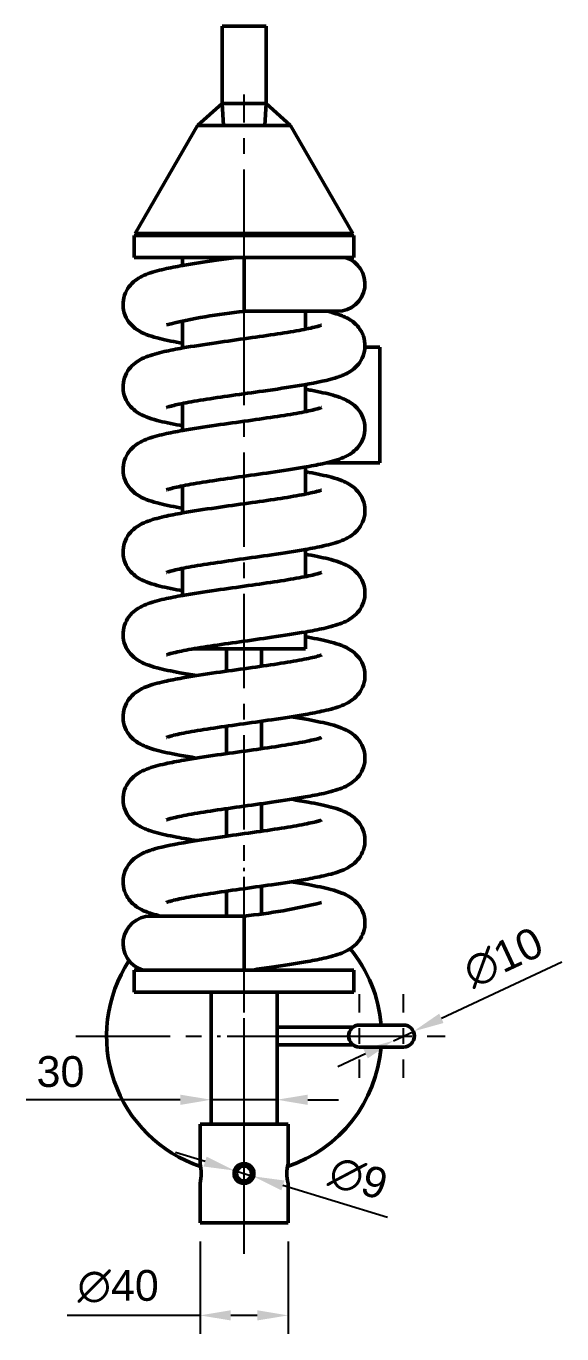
# Model space of a CAD drawing. Header units: millimetres. Extents: x 58 to 239, y 88 to 381.
# Drawn here: x 177.6 to 238.5, y 211.8 to 360.4 of the extents above; entities that cross this region are included whole.
import ezdxf

# ---------------------------------------------------------------- set-up
doc = ezdxf.new("R2010")
doc.units = ezdxf.units.MM
doc.header["$LTSCALE"] = 0.75
doc.linetypes.add('CENTER2', pattern=[28.575, 19.05, -3.175, 3.175, -3.175])
for name, color, linetype, lineweight in [('FD_Dimensions', 7, 'Continuous', 25), ('Smart Centers', 7, 'CENTER2', 25), ('Visible', 7, 'Continuous', 50)]:
    doc.layers.add(name, color=color, linetype=linetype, lineweight=lineweight)
doc.styles.get("Standard").update_dxf_attribs({"font": 'arial.ttf'})
doc.dimstyles.new('Dim-ISO-25', dxfattribs={"dimtxt": 3.5, "dimasz": 3.5, "dimexe": 2.1, "dimexo": 2.1, "dimgap": 1.4, "dimtad": 1, "dimzin": 12, "dimdsep": 46, "dimtxsty": 'Standard', "dimcen": 0, "dimazin": 3, "dimtp": 0.1, "dimtm": 0.1, "dimtfac": 0.714286, "dimtmove": 0, "dimatfit": 3, "dimfxl": 1, "dimtzin": 12, "dimarcsym": 0})

# ---------------------------------------------------------------- blocks, each defined once
blk = doc.blocks.new('*U9')
at = {"layer": 'Smart Centers', "color": 0, "ltscale": 0.75, "transparency": 16777216}
blk.add_line((-5.66, 0), (5.38, 0), dxfattribs=at)
blk = doc.blocks.new('*U10')
at = {"layer": 'Smart Centers', "color": 0, "ltscale": 0.75, "transparency": 16777216}
blk.add_line((0, -5.75), (0, 126), dxfattribs=at)
blk = doc.blocks.new('*U11')
at = {"layer": 'Smart Centers', "color": 0, "ltscale": 0.75, "transparency": 16777216}
for p, q in [((0, 2.68), (0, 4.75)), ((-4.75, 0), (-2.68, 0)), ((2.68, 0), (4.75, 0)), ((0, -4.75), (0, -2.68))]:
    blk.add_line(p, q, dxfattribs=at)
at = {"layer": 'Smart Centers', "color": 0, "linetype": 'Continuous', "ltscale": 0.75, "transparency": 16777216}
for p, q in [((-0.89, 0), (0.89, 0)), ((0, -0.89), (0, 0.89))]:
    blk.add_line(p, q, dxfattribs=at)
blk = doc.blocks.new('*U12')
at = {"layer": 'Smart Centers', "color": 0, "ltscale": 0.75, "transparency": 16777216}
for p, q in [((0, 2.68), (0, 4.75)), ((-4.75, 0), (-2.68, 0)), ((2.68, 0), (4.75, 0)), ((0, -4.75), (0, -2.68))]:
    blk.add_line(p, q, dxfattribs=at)
at = {"layer": 'Smart Centers', "color": 0, "linetype": 'Continuous', "ltscale": 0.75, "transparency": 16777216}
for p, q in [((-0.89, 0), (0.89, 0)), ((0, -0.89), (0, 0.89))]:
    blk.add_line(p, q, dxfattribs=at)
blk = doc.blocks.new('*U13')
at = {"layer": 'Smart Centers', "color": 0, "ltscale": 0.75, "transparency": 16777216}
for p, q in [((0, 2.68), (0, 19.12)), ((-19.12, 0), (-2.68, 0)), ((2.68, 0), (19.12, 0)), ((0, -19.12), (0, -2.68))]:
    blk.add_line(p, q, dxfattribs=at)
at = {"layer": 'Smart Centers', "color": 0, "linetype": 'Continuous', "ltscale": 0.75, "transparency": 16777216}
for p, q in [((-0.89, 0), (0.89, 0)), ((0, -0.89), (0, 0.89))]:
    blk.add_line(p, q, dxfattribs=at)
blk = doc.blocks.new('*D49')
at = {"layer": 'Defpoints', "color": 0, "transparency": 16777216}
for p in [(197.4, 224.37), (207.4, 224.37), (197.4, 213.87)]:
    blk.add_point(p, dxfattribs=at)
at = {"layer": 'FD_Dimensions', "color": 0, "lineweight": -2, "transparency": 16777216}
for p, q in [((197.4, 222.27), (197.4, 211.77)), ((207.4, 222.27), (207.4, 211.77)), ((197.4, 213.87), (182.29, 213.87)), ((203.9, 213.87), (200.9, 213.87))]:
    blk.add_line(p, q, dxfattribs=at)
at = {"layer": 'FD_Dimensions', "color": 0, "transparency": 16777216}
for points in [[(200.9, 214.45), (200.9, 213.29), (197.4, 213.87)], [(203.9, 214.45), (203.9, 213.29), (207.4, 213.87)]]:
    blk.add_solid(points, dxfattribs=at)
at = {"layer": 'FD_Dimensions', "color": 0, "transparency": 16777216, "insert": (188.1, 217.16), "char_height": 3.5, "attachment_point": 5}
blk.add_mtext('∅40', dxfattribs=at)
blk = doc.blocks.new('*D50')
at = {"layer": 'Defpoints', "color": 0, "transparency": 16777216}
for p in [(201.32, 230.33), (203.48, 229.67)]:
    blk.add_point(p, dxfattribs=at)
at = {"layer": 'FD_Dimensions', "color": 0, "lineweight": -2, "transparency": 16777216}
for p, q in [((197.98, 231.35), (194.63, 232.37)), ((201.32, 230.33), (203.48, 229.67)), ((218.69, 225.01), (206.82, 228.64))]:
    blk.add_line(p, q, dxfattribs=at)
at = {"layer": 'FD_Dimensions', "color": 0, "transparency": 16777216}
for points in [[(198.15, 231.91), (197.81, 230.79), (201.32, 230.33)], [(206.99, 229.2), (206.65, 228.08), (203.48, 229.67)]]:
    blk.add_solid(points, dxfattribs=at)
at = {"layer": 'FD_Dimensions', "color": 0, "transparency": 16777216, "insert": (215.39, 229.45), "char_height": 3.5, "attachment_point": 5, "rotation": 342.9798}
blk.add_mtext('∅9', dxfattribs=at)
blk = doc.blocks.new('*D51')
at = {"layer": 'Defpoints', "color": 0, "transparency": 16777216}
for p in [(198.65, 239.13), (206.15, 239.13), (206.15, 238.38)]:
    blk.add_point(p, dxfattribs=at)
at = {"layer": 'FD_Dimensions', "color": 0, "lineweight": -2, "transparency": 16777216}
for p, q in [((195.15, 238.38), (177.64, 238.38)), ((206.15, 238.38), (198.65, 238.38)), ((209.65, 238.38), (213.15, 238.38)), ((198.65, 237.03), (198.65, 236.28)), ((206.15, 237.03), (206.15, 236.28))]:
    blk.add_line(p, q, dxfattribs=at)
at = {"layer": 'FD_Dimensions', "color": 0, "transparency": 16777216}
for points in [[(195.15, 238.96), (195.15, 237.79), (198.65, 238.38)], [(209.65, 238.96), (209.65, 237.79), (206.15, 238.38)]]:
    blk.add_solid(points, dxfattribs=at)
at = {"layer": 'FD_Dimensions', "color": 0, "transparency": 16777216, "insert": (181.54, 241.56), "char_height": 3.5, "attachment_point": 5}
blk.add_mtext('30', dxfattribs=at)
blk = doc.blocks.new('*D53')
at = {"layer": 'Defpoints', "color": 0, "transparency": 16777216}
for p in [(221.66, 246.15), (219.39, 245.09)]:
    blk.add_point(p, dxfattribs=at)
at = {"layer": 'FD_Dimensions', "color": 0, "lineweight": -2, "transparency": 16777216}
for p, q in [((238.52, 254.02), (224.83, 247.63)), ((219.39, 245.09), (221.66, 246.15)), ((216.22, 243.61), (213.05, 242.13))]:
    blk.add_line(p, q, dxfattribs=at)
at = {"layer": 'FD_Dimensions', "color": 0, "transparency": 16777216}
for points in [[(224.58, 248.16), (225.08, 247.1), (221.66, 246.15)], [(215.97, 244.14), (216.47, 243.08), (219.39, 245.09)]]:
    blk.add_solid(points, dxfattribs=at)
at = {"layer": 'FD_Dimensions', "color": 0, "transparency": 16777216, "insert": (231.87, 254.54), "char_height": 3.5, "attachment_point": 5, "rotation": 25.0082}
blk.add_mtext('∅10', dxfattribs=at)

msp = doc.modelspace()

# ---------------------------------------------------------------- linework, layer by layer
at = {"layer": 'Visible', "extrusion": (0, 1, 0)}
for p, q in [((199.9006, 360.4042), (199.9006, 355.3711)), ((204.9006, 360.4042), (199.9006, 360.4042)), ((204.9006, 355.3711), (204.9006, 360.4042)), ((199.9006, 351.6211), (199.9006, 355.3711)), ((204.9006, 355.3711), (204.9006, 351.6211)), ((197.1175, 349.1211), (199.9006, 351.6211)), ((200.7257, 351.6211), (199.9006, 351.6211)), ((200.0504, 349.1211), (199.9006, 351.6211)), ((204.0756, 351.6211), (200.7257, 351.6211)), ((204.9006, 351.6211), (204.0756, 351.6211)), ((204.7509, 349.1211), (204.9006, 351.6211)), ((204.9006, 351.6211), (207.6838, 349.1211)), ((197.1175, 349.1211), (190.0256, 336.8376)), ((197.1175, 349.1211), (198.2536, 349.1211)), ((198.2536, 349.1211), (200.0504, 349.1211)), ((200.0504, 349.1211), (204.7509, 349.1211)), ((204.7509, 349.1211), (206.5477, 349.1211)), ((206.5477, 349.1211), (207.6838, 349.1211)), ((207.6838, 349.1211), (214.7756, 336.8376)), ((214.9006, 336.6211), (189.9006, 336.6211)), ((189.9006, 336.6211), (189.9006, 334.1211)), ((190.0256, 336.8376), (214.7756, 336.8376)), ((190.1506, 336.6211), (190.0256, 336.8376)), ((214.6506, 336.6211), (214.7756, 336.8376)), ((214.9006, 336.6211), (214.9006, 334.1211)), ((189.9006, 334.1211), (214.9006, 334.1211)), ((195.4006, 333.1944), (195.4006, 334.1211)), ((202.4006, 331.1211), (202.4006, 334.1211)), ((202.4006, 327.9961), (202.4006, 331.1211)), ((202.4006, 327.9961), (213.0256, 327.9961)), ((209.4006, 325.9708), (209.4006, 327.9961)), ((212.4461, 327.9961), (212.6116, 327.805)), ((195.4006, 323.8194), (195.4006, 326.8962)), ((216.1451, 323.9008), (217.833, 323.9008)), ((217.833, 323.9008), (217.833, 310.7758)), ((209.4006, 316.5958), (209.4006, 319.6725)), ((195.4006, 314.4444), (195.4006, 317.5215)), ((211.7645, 310.7758), (217.833, 310.7758)), ((209.4006, 307.2208), (209.4006, 310.2977)), ((195.4006, 305.0694), (195.4006, 308.1464)), ((209.4006, 297.8458), (209.4006, 300.9227)), ((195.4006, 295.6944), (195.4006, 298.7713)), ((209.4006, 289.6211), (209.4006, 291.5477)), ((209.4006, 289.6211), (196.6045, 289.6211)), ((200.4006, 289.6211), (200.4006, 287.0896)), ((204.4006, 289.6211), (204.4006, 287.6548)), ((204.4006, 281.4025), (204.4006, 278.2798)), ((200.4006, 280.8373), (200.4006, 277.7146)), ((204.4006, 272.0275), (204.4006, 268.9048)), ((200.4006, 271.4623), (200.4006, 268.3396)), ((200.4006, 262.0873), (200.4006, 259.2461)), ((204.4006, 262.6525), (204.4006, 259.5298)), ((202.4006, 259.2461), (191.7756, 259.2461)), ((202.4006, 256.1211), (202.4006, 259.2461)), ((202.4006, 253.1211), (202.4006, 256.1211)), ((189.9006, 253.1211), (214.9006, 253.1211)), ((189.9006, 253.1211), (189.9006, 250.6211)), ((204.4006, 253.2775), (204.4006, 253.1211)), ((214.9006, 253.1211), (214.9006, 250.6211)), ((189.9006, 250.6211), (214.9006, 250.6211)), ((198.6506, 250.6211), (198.6506, 235.6211)), ((206.1506, 250.6211), (206.1506, 235.6211)), ((220.5256, 246.8711), (215.5256, 246.8711)), ((206.1506, 246.6211), (208.0256, 246.6211)), ((214.7756, 246.6211), (208.0256, 246.6211)), ((208.0256, 244.6211), (206.1506, 244.6211)), ((208.0256, 244.6211), (214.7756, 244.6211)), ((215.5256, 244.3711), (220.5256, 244.3711)), ((207.4006, 235.6211), (197.4006, 235.6211)), ((197.4006, 231.1211), (197.4006, 235.6211)), ((207.4006, 231.1211), (207.4006, 235.6211)), ((197.4006, 224.3711), (197.4006, 228.8711)), ((207.4006, 224.3711), (207.4006, 228.8711)), ((207.4006, 224.3711), (197.4006, 224.3711))]:
    msp.add_line(p, q, dxfattribs=at)
at = {"layer": 'Visible', "extrusion": (2.21998e-16, -2.31182e-44, -1)}
msp.add_circle((-202.4006, 229.9961), 1.125, dxfattribs=at)
at = {"layer": 'Visible', "extrusion": (2.21998e-16, -1.6768e-44, -1)}
msp.add_circle((-202.4006, 229.9961), 0.8474, dxfattribs=at)
at = {"layer": 'Visible', "extrusion": (2.21998e-16, 0, -1)}
for centre, radius, start, end in [((-213.0256, 331.1211), 3.125, 106.260205, 270), ((-191.7756, 256.1211), 3.125, 286.260205, 90), ((-202.4006, 245.6211), 15.625, 288.419741, 33.208986), ((-202.4006, 245.6211), 15.625, 140.595721, 175.411434), ((-215.5256, 245.6211), 1.25, 270, 90), ((-220.5256, 245.6211), 1.25, 90, 270), ((-202.4006, 245.6211), 15.625, 184.588566, 251.580259)]:
    msp.add_arc(centre, radius, start, end, dxfattribs=at)
at = {"layer": 'Visible', "extrusion": (2.21998e-16, 2.66601e-45, -1)}
msp.add_arc((-208.6483, 266.3594), 61.9431, 75.93, 84.212108, dxfattribs=at)
at = {"layer": 'Visible', "extrusion": (2.21998e-16, 6.67413e-43, -1)}
msp.add_arc((-196.153, 320.8828), 61.9431, 255.93, 264.212108, dxfattribs=at)
at = {"layer": 'Visible', "extrusion": (2.21998e-16, -7.3202e-43, -1)}
msp.add_arc((-192.4244, 229.9836), 5.1045, 167.124427, 179.859896, dxfattribs=at)
at = {"layer": 'Visible', "extrusion": (2.21998e-16, -1.29069e-57, -1)}
msp.add_arc((-212.2838, 229.9961), 5.0109, 347.026433, 12.973567, dxfattribs=at)
at = {"layer": 'Visible', "extrusion": (2.21998e-16, -2.24145e-44, -1)}
msp.add_arc((-192.4244, 230.0085), 5.1045, 180.140104, 192.875573, dxfattribs=at)
at = {"layer": 'Visible'}
for points, knots in [([(195.4006, 324.3602), (195.3071, 324.3767), (195.2146, 324.3933), (194.1416, 324.5875), (193.2761, 324.7675), (192.0905, 325.0848), (191.6877, 325.2092), (190.8317, 325.5492), (190.3522, 325.7754), (189.6138, 326.4135), (189.3664, 326.6853), (188.959, 327.3333), (188.7986, 327.7191), (188.641, 328.4936), (188.6305, 328.8885), (188.7432, 329.6391), (188.8663, 330.0035), (189.2062, 330.6483), (189.4267, 330.9342), (189.8986, 331.407), (190.1521, 331.5948), (190.698, 331.9327), (190.9891, 332.0674), (191.9076, 332.434), (192.5658, 332.6107), (193.9669, 332.9289), (194.6663, 333.0651), (196.5665, 333.3997), (197.8758, 333.6003), (199.9774, 333.9053), (200.744, 334.0135), (201.51, 334.1211)], [224.12275344, 224.12275344, 224.12275344, 224.12275344, 224.26272936, 224.26272936, 225.7670431, 225.7670431, 226.66153817, 226.66153817, 227.7097331, 227.7097331, 228.23984105, 228.23984105, 228.78376813, 228.78376813, 229.28807503, 229.28807503, 229.78743249, 229.78743249, 230.29165034, 230.29165034, 230.816798, 230.816798, 231.4794094, 231.4794094, 232.90178489, 232.90178489, 234.04269267, 234.04269267, 235.7456114, 235.7456114, 236.67468446, 236.67468446, 236.67468446, 236.67468446]), ([(211.8999, 327.9961), (212.2459, 327.9106), (212.5706, 327.821), (213.3388, 327.5782), (213.7665, 327.4201), (214.4057, 327.0634), (214.5963, 326.942), (214.9781, 326.644), (215.1708, 326.4655), (215.604, 325.9523), (215.83, 325.5738), (216.0947, 324.8022), (216.1577, 324.4099), (216.1424, 323.6443), (216.0662, 323.2621), (215.8019, 322.5676), (215.611, 322.248), (215.1748, 321.7086), (214.9266, 321.4862), (214.4139, 321.1111), (214.1481, 320.9651), (213.4525, 320.6372), (213.0239, 320.4933), (211.5134, 320.0589), (210.2131, 319.8052), (207.4466, 319.3431), (206.0264, 319.1337), (203.4019, 318.7604), (202.1738, 318.5905), (199.8767, 318.2632), (198.7728, 318.1012), (196.8343, 317.7909), (195.9621, 317.6374), (194.9394, 317.427), (194.6514, 317.3625), (194.1912, 317.2488), (194.0071, 317.1981), (193.7521, 317.1198), (193.6661, 317.0891), (193.6028, 317.0643), (193.5919, 317.0595), (193.5919, 317.0595)], [18.12731209, 18.12731209, 18.12731209, 18.12731209, 18.79269722, 18.79269722, 19.79715453, 19.79715453, 20.20567773, 20.20567773, 20.61091534, 20.61091534, 21.1970002, 21.1970002, 21.70576941, 21.70576941, 22.20622547, 22.20622547, 22.70740139, 22.70740139, 23.220682, 23.220682, 23.80304445, 23.80304445, 24.79277061, 24.79277061, 26.96810999, 26.96810999, 28.74385856, 28.74385856, 30.19101557, 30.19101557, 31.57100659, 31.57100659, 32.88888365, 32.88888365, 33.4852525, 33.4852525, 34.00890754, 34.00890754, 34.44267284, 34.44267284, 34.64357158, 34.64357158, 34.64357158, 34.64357158]), ([(195.4006, 314.9852), (195.3071, 315.0017), (195.2146, 315.0183), (194.1416, 315.2125), (193.2761, 315.3925), (192.0905, 315.7098), (191.6877, 315.8342), (190.8317, 316.1742), (190.3522, 316.4004), (189.6138, 317.0385), (189.3664, 317.3103), (188.959, 317.9583), (188.7986, 318.3441), (188.641, 319.1186), (188.6305, 319.5135), (188.7432, 320.2641), (188.8663, 320.6285), (189.2062, 321.2733), (189.4267, 321.5592), (189.8986, 322.032), (190.1521, 322.2198), (190.698, 322.5577), (190.9891, 322.6924), (191.9076, 323.059), (192.5658, 323.2357), (193.9669, 323.5539), (194.6663, 323.6901), (196.5665, 324.0247), (197.8758, 324.2253), (200.415, 324.5938), (201.6643, 324.7672), (204.0257, 325.0998), (205.1724, 325.2637), (207.2269, 325.5789), (208.1712, 325.7351), (209.7014, 326.0251), (210.3346, 326.1672), (210.9134, 326.3288), (211.046, 326.3715), (211.1791, 326.4195), (211.2094, 326.4327), (211.2094, 326.4327)], [194.49399429, 194.49399429, 194.49399429, 194.49399429, 194.63397022, 194.63397022, 196.13828395, 196.13828395, 197.03277902, 197.03277902, 198.08097396, 198.08097396, 198.6110819, 198.6110819, 199.15500898, 199.15500898, 199.65931588, 199.65931588, 200.15867334, 200.15867334, 200.66289119, 200.66289119, 201.18803885, 201.18803885, 201.85065026, 201.85065026, 203.27302574, 203.27302574, 204.41393352, 204.41393352, 206.11685225, 206.11685225, 207.59388425, 207.59388425, 208.98914187, 208.98914187, 210.32544251, 210.32544251, 211.57307662, 211.57307662, 212.08130533, 212.08130533, 212.41681356, 212.41681356, 212.41681356, 212.41681356]), ([(209.4006, 319.1319), (209.6129, 319.0944), (209.8198, 319.0569), (210.9852, 318.8387), (211.8254, 318.656), (212.9991, 318.3185), (213.4078, 318.1817), (214.2398, 317.8021), (214.696, 317.5474), (215.3226, 316.9255), (215.5073, 316.6991), (215.8625, 316.1153), (216.0159, 315.7312), (216.1635, 314.9589), (216.1692, 314.564), (216.0477, 313.8153), (215.9205, 313.453), (215.5742, 312.8133), (215.3514, 312.5307), (214.8769, 312.0639), (214.623, 311.8791), (214.0729, 311.5436), (213.7781, 311.4094), (212.8314, 311.0375), (212.142, 310.8563), (210.6932, 310.5347), (209.9875, 310.3995), (208.0842, 310.0686), (206.7828, 309.8705), (204.2558, 309.505), (203.0092, 309.3321), (200.6557, 309.0002), (199.5143, 308.8366), (197.4741, 308.522), (196.5388, 308.3662), (195.0312, 308.0775), (194.4107, 307.9362), (193.8558, 307.7785), (193.7311, 307.7374), (193.6162, 307.6951), (193.5919, 307.6845), (193.5919, 307.6845)], [46.35008581, 46.35008581, 46.35008581, 46.35008581, 46.66694345, 46.66694345, 48.18806216, 48.18806216, 49.12624092, 49.12624092, 50.07337788, 50.07337788, 50.49054294, 50.49054294, 51.02835715, 51.02835715, 51.53257186, 51.53257186, 52.03189557, 52.03189557, 52.53645917, 52.53645917, 53.06322715, 53.06322715, 53.73613623, 53.73613623, 55.21022741, 55.21022741, 56.34497111, 56.34497111, 58.02721257, 58.02721257, 59.49972619, 59.49972619, 60.89293927, 60.89293927, 62.22694582, 62.22694582, 63.47018685, 63.47018685, 63.97245508, 63.97245508, 64.27279429, 64.27279429, 64.27279429, 64.27279429]), ([(195.4006, 305.6102), (195.3071, 305.6267), (195.2146, 305.6433), (194.1416, 305.8375), (193.2761, 306.0175), (192.0905, 306.3348), (191.6877, 306.4592), (190.8317, 306.7992), (190.3522, 307.0254), (189.6138, 307.6635), (189.3664, 307.9353), (188.959, 308.5833), (188.7986, 308.9691), (188.641, 309.7436), (188.6305, 310.1385), (188.7432, 310.8891), (188.8663, 311.2535), (189.2062, 311.8983), (189.4267, 312.1842), (189.8986, 312.657), (190.1521, 312.8448), (190.698, 313.1827), (190.9891, 313.3174), (191.9076, 313.684), (192.5658, 313.8607), (193.9669, 314.1789), (194.6663, 314.3151), (196.5665, 314.6497), (197.8758, 314.8503), (200.415, 315.2188), (201.6643, 315.3922), (204.0257, 315.7248), (205.1724, 315.8887), (207.2269, 316.2039), (208.1712, 316.3601), (209.7014, 316.6501), (210.3346, 316.7922), (210.9134, 316.9538), (211.046, 316.9965), (211.1791, 317.0445), (211.2094, 317.0577), (211.2094, 317.0577)], [164.86523515, 164.86523515, 164.86523515, 164.86523515, 165.00521113, 165.00521113, 166.50952487, 166.50952487, 167.40401995, 167.40401995, 168.45221485, 168.45221485, 168.98232275, 168.98232275, 169.52624984, 169.52624984, 170.03055674, 170.03055674, 170.52991419, 170.52991419, 171.03413205, 171.03413205, 171.55927971, 171.55927971, 172.22189111, 172.22189111, 173.64426659, 173.64426659, 174.78517437, 174.78517437, 176.4880931, 176.4880931, 177.9651251, 177.9651251, 179.36038272, 179.36038272, 180.69668337, 180.69668337, 181.94431747, 181.94431747, 182.45254619, 182.45254619, 182.78805442, 182.78805442, 182.78805442, 182.78805442]), ([(209.4006, 309.7569), (209.5251, 309.7349), (209.6476, 309.7129), (210.7453, 309.5126), (211.6043, 309.3318), (212.7859, 309.0099), (213.1897, 308.8826), (214.0375, 308.5343), (214.5113, 308.3015), (215.2204, 307.6677), (215.4498, 307.4088), (215.8438, 306.7804), (216.0034, 306.3955), (216.1605, 305.622), (216.1707, 305.227), (216.0577, 304.4765), (215.9344, 304.1122), (215.5942, 303.4676), (215.3736, 303.1818), (214.9017, 302.7092), (214.6481, 302.5216), (214.1021, 302.1838), (213.8108, 302.0491), (212.8912, 301.6823), (212.2318, 301.5054), (210.8287, 301.1871), (210.129, 301.0509), (208.2287, 300.7164), (206.9197, 300.5159), (204.381, 300.1476), (203.1319, 299.9742), (200.7707, 299.6416), (199.6243, 299.4777), (197.5703, 299.1626), (196.6264, 299.0064), (195.0971, 298.7164), (194.4644, 298.5744), (193.8866, 298.413), (193.7543, 298.3703), (193.622, 298.3226), (193.5919, 298.3095), (193.5919, 298.3095)], [75.97888498, 75.97888498, 75.97888498, 75.97888498, 76.16492364, 76.16492364, 77.67340322, 77.67340322, 78.57825313, 78.57825313, 79.60017442, 79.60017442, 80.09819476, 80.09819476, 80.64059966, 80.64059966, 81.14497435, 81.14497435, 81.64432619, 81.64432619, 82.14855817, 82.14855817, 82.67376944, 82.67376944, 83.33678795, 83.33678795, 84.76124013, 84.76124013, 85.90195266, 85.90195266, 87.60399648, 87.60399648, 89.08084151, 89.08084151, 90.47601675, 90.47601675, 91.81222593, 91.81222593, 93.05968613, 93.05968613, 93.56767934, 93.56767934, 93.90176726, 93.90176726, 93.90176726, 93.90176726]), ([(195.4006, 296.2352), (195.3071, 296.2517), (195.2146, 296.2683), (194.1416, 296.4625), (193.2761, 296.6425), (192.0906, 296.9598), (191.6877, 297.0842), (190.8317, 297.4242), (190.3522, 297.6503), (189.6138, 298.2885), (189.3665, 298.5603), (188.959, 299.2083), (188.7986, 299.5941), (188.641, 300.3686), (188.6305, 300.7635), (188.7432, 301.5141), (188.8663, 301.8785), (189.2062, 302.5233), (189.4267, 302.8092), (189.8986, 303.282), (190.1521, 303.4698), (190.698, 303.8077), (190.9891, 303.9424), (191.9076, 304.309), (192.5658, 304.4857), (193.9669, 304.8039), (194.6663, 304.9401), (196.5665, 305.2747), (197.8758, 305.4753), (200.415, 305.8438), (201.6643, 306.0172), (204.0257, 306.3498), (205.1724, 306.5137), (207.2269, 306.8289), (208.1712, 306.9851), (209.7014, 307.2751), (210.3346, 307.4172), (210.9134, 307.5788), (211.046, 307.6215), (211.1791, 307.6695), (211.2094, 307.6827), (211.2094, 307.6827)], [135.23647602, 135.23647602, 135.23647602, 135.23647602, 135.37644284, 135.37644284, 136.88075577, 136.88075577, 137.77524886, 137.77524886, 138.82344898, 138.82344898, 139.35356334, 139.35356334, 139.89749073, 139.89749073, 140.40179761, 140.40179761, 140.90115507, 140.90115507, 141.40537292, 141.40537292, 141.93052058, 141.93052058, 142.593132, 142.593132, 144.01550755, 144.01550755, 145.15641533, 145.15641533, 146.85933402, 146.85933402, 148.33636602, 148.33636602, 149.73162364, 149.73162364, 151.06792428, 151.06792428, 152.31555838, 152.31555838, 152.82378709, 152.82378709, 153.15929527, 153.15929527, 153.15929527, 153.15929527]), ([(209.4006, 300.3819), (209.4954, 300.3652), (209.5891, 300.3484), (210.6631, 300.154), (211.5283, 299.9739), (212.7137, 299.6565), (213.1166, 299.5319), (213.9722, 299.1917), (214.4515, 298.9652), (215.1888, 298.3273), (215.4354, 298.0559), (215.8423, 297.4087), (216.0027, 297.023), (216.1603, 296.2485), (216.1708, 295.8536), (216.0581, 295.103), (215.935, 294.7387), (215.5951, 294.0939), (215.3746, 293.8079), (214.9027, 293.3351), (214.6491, 293.1474), (214.1033, 292.8094), (213.8121, 292.6748), (212.8937, 292.3081), (212.2355, 292.1314), (210.8344, 291.8132), (210.135, 291.677), (208.2348, 291.3424), (206.9255, 291.1418), (204.3863, 290.7733), (203.137, 290.5999), (200.7756, 290.2673), (199.6289, 290.1034), (197.5744, 289.7882), (196.6301, 289.632), (195.0999, 289.342), (194.4667, 289.2), (193.8879, 289.0384), (193.7553, 288.9957), (193.6222, 288.9477), (193.5919, 288.9345), (193.5919, 288.9345)], [105.60771314, 105.60771314, 105.60771314, 105.60771314, 105.74950474, 105.74950474, 107.25398006, 107.25398006, 108.14887077, 108.14887077, 109.19603059, 109.19603059, 109.72485855, 109.72485855, 110.26872472, 110.26872472, 110.77303515, 110.77303515, 111.27239243, 111.27239243, 111.77661022, 111.77661022, 112.30175756, 112.30175756, 112.96436693, 112.96436693, 114.38673199, 114.38673199, 115.52764074, 115.52764074, 117.23056387, 117.23056387, 118.70759681, 118.70759681, 120.10285484, 120.10285484, 121.43915594, 121.43915594, 122.68679092, 122.68679092, 123.19502082, 123.19502082, 123.53053617, 123.53053617, 123.53053617, 123.53053617]), ([(197.0269, 286.5898), (196.3539, 286.6961), (195.7126, 286.8031), (194.1382, 287.0881), (193.2729, 287.2682), (192.0876, 287.5857), (191.6847, 287.7102), (190.829, 288.0505), (190.3498, 288.2769), (189.6125, 288.9148), (189.3659, 289.1862), (188.9589, 289.8334), (188.7986, 290.2191), (188.641, 290.9936), (188.6305, 291.3885), (188.7432, 292.1391), (188.8663, 292.5035), (189.2062, 293.1482), (189.4267, 293.4342), (189.8986, 293.907), (190.1521, 294.0948), (190.6979, 294.4327), (190.9891, 294.5674), (191.9076, 294.934), (192.5657, 295.1107), (193.9669, 295.4289), (194.6663, 295.5651), (196.5665, 295.8997), (197.8757, 296.1003), (200.415, 296.4688), (201.6643, 296.6422), (204.0257, 296.9748), (205.1723, 297.1387), (207.2269, 297.4539), (208.1712, 297.6101), (209.7014, 297.9001), (210.3346, 298.0422), (210.9134, 298.2037), (211.046, 298.2465), (211.1791, 298.2945), (211.2094, 298.3077), (211.2094, 298.3077)], [104.84060649, 104.84060649, 104.84060649, 104.84060649, 105.74950474, 105.74950474, 107.25398006, 107.25398006, 108.14887077, 108.14887077, 109.19603059, 109.19603059, 109.72485855, 109.72485855, 110.26872472, 110.26872472, 110.77303515, 110.77303515, 111.27239243, 111.27239243, 111.77661022, 111.77661022, 112.30175756, 112.30175756, 112.96436693, 112.96436693, 114.38673199, 114.38673199, 115.52764074, 115.52764074, 117.23056387, 117.23056387, 118.70759681, 118.70759681, 120.10285484, 120.10285484, 121.43915594, 121.43915594, 122.68679092, 122.68679092, 123.19502082, 123.19502082, 123.53053617, 123.53053617, 123.53053617, 123.53053617]), ([(209.4006, 291.0069), (209.4942, 290.9904), (209.5867, 290.9739), (210.6597, 290.7797), (211.5252, 290.5996), (212.7107, 290.2823), (213.1136, 290.1579), (213.9696, 289.818), (214.4491, 289.5918), (215.1875, 288.9537), (215.4348, 288.6818), (215.8423, 288.0338), (216.0027, 287.648), (216.1603, 286.8735), (216.1708, 286.4786), (216.0581, 285.728), (215.935, 285.3637), (215.5951, 284.7189), (215.3746, 284.4329), (214.9027, 283.9601), (214.6491, 283.7724), (214.1033, 283.4344), (213.8121, 283.2998), (212.8937, 282.9331), (212.2355, 282.7564), (210.8344, 282.4382), (210.1349, 282.302), (208.2348, 281.9674), (206.9255, 281.7668), (204.3863, 281.3983), (203.137, 281.2249), (200.7755, 280.8923), (199.6289, 280.7284), (197.5744, 280.4132), (196.6301, 280.257), (195.0999, 279.967), (194.4667, 279.825), (193.8879, 279.6634), (193.7553, 279.6207), (193.6222, 279.5727), (193.5919, 279.5595), (193.5919, 279.5595)], [135.23647602, 135.23647602, 135.23647602, 135.23647602, 135.37644284, 135.37644284, 136.88075577, 136.88075577, 137.77524886, 137.77524886, 138.82344898, 138.82344898, 139.35356334, 139.35356334, 139.89749073, 139.89749073, 140.40179761, 140.40179761, 140.90115507, 140.90115507, 141.40537292, 141.40537292, 141.93052058, 141.93052058, 142.593132, 142.593132, 144.01550755, 144.01550755, 145.15641533, 145.15641533, 146.85933402, 146.85933402, 148.33636602, 148.33636602, 149.73162364, 149.73162364, 151.06792428, 151.06792428, 152.31555838, 152.31555838, 152.82378709, 152.82378709, 153.15929527, 153.15929527, 153.15929527, 153.15929527]), ([(197.0268, 277.2148), (196.3214, 277.3262), (195.6505, 277.4385), (194.056, 277.7296), (193.197, 277.9103), (192.0153, 278.2323), (191.6116, 278.3595), (190.7637, 278.7078), (190.29, 278.9406), (189.5809, 279.5745), (189.3515, 279.8333), (188.9574, 280.4618), (188.7979, 280.8466), (188.6408, 281.6201), (188.6305, 282.0151), (188.7436, 282.7656), (188.8669, 283.1299), (189.207, 283.7745), (189.4277, 284.0603), (189.8996, 284.5329), (190.1532, 284.7205), (190.6992, 285.0583), (190.9905, 285.193), (191.9101, 285.5599), (192.5695, 285.7368), (193.9726, 286.0551), (194.6723, 286.1912), (196.5726, 286.5257), (197.8815, 286.7262), (200.4202, 287.0945), (201.6694, 287.268), (204.0306, 287.6005), (205.177, 287.7644), (207.231, 288.0796), (208.1749, 288.2357), (209.7042, 288.5257), (210.3368, 288.6677), (210.9147, 288.8292), (211.047, 288.8718), (211.1793, 288.9196), (211.2094, 288.9327), (211.2094, 288.9327)], [75.2118634, 75.2118634, 75.2118634, 75.2118634, 76.16492364, 76.16492364, 77.67340322, 77.67340322, 78.57825313, 78.57825313, 79.60017442, 79.60017442, 80.09819476, 80.09819476, 80.64059966, 80.64059966, 81.14497435, 81.14497435, 81.64432619, 81.64432619, 82.14855817, 82.14855817, 82.67376944, 82.67376944, 83.33678795, 83.33678795, 84.76124013, 84.76124013, 85.90195266, 85.90195266, 87.60399648, 87.60399648, 89.08084151, 89.08084151, 90.47601675, 90.47601675, 91.81222593, 91.81222593, 93.05968613, 93.05968613, 93.56767934, 93.56767934, 93.90176726, 93.90176726, 93.90176726, 93.90176726]), ([(207.7744, 281.9023), (208.4461, 281.7962), (209.0861, 281.6894), (210.6597, 281.4047), (211.5252, 281.2246), (212.7107, 280.9073), (213.1136, 280.7829), (213.9696, 280.443), (214.4491, 280.2168), (215.1875, 279.5787), (215.4348, 279.3068), (215.8423, 278.6588), (216.0027, 278.273), (216.1603, 277.4985), (216.1708, 277.1036), (216.0581, 276.353), (215.935, 275.9887), (215.5951, 275.3439), (215.3746, 275.0579), (214.9027, 274.5851), (214.6491, 274.3974), (214.1033, 274.0594), (213.8121, 273.9248), (212.8937, 273.5581), (212.2355, 273.3814), (210.8344, 273.0632), (210.1349, 272.927), (208.2348, 272.5924), (206.9255, 272.3918), (204.3863, 272.0233), (203.137, 271.8499), (200.7755, 271.5173), (199.6289, 271.3534), (197.5744, 271.0382), (196.6301, 270.882), (195.0999, 270.592), (194.4667, 270.45), (193.8879, 270.2884), (193.7553, 270.2457), (193.6222, 270.1977), (193.5919, 270.1845), (193.5919, 270.1845)], [164.09812414, 164.09812414, 164.09812414, 164.09812414, 165.00521113, 165.00521113, 166.50952487, 166.50952487, 167.40401995, 167.40401995, 168.45221485, 168.45221485, 168.98232275, 168.98232275, 169.52624984, 169.52624984, 170.03055674, 170.03055674, 170.52991419, 170.52991419, 171.03413205, 171.03413205, 171.55927971, 171.55927971, 172.22189111, 172.22189111, 173.64426659, 173.64426659, 174.78517437, 174.78517437, 176.4880931, 176.4880931, 177.9651251, 177.9651251, 179.36038272, 179.36038272, 180.69668337, 180.69668337, 181.94431747, 181.94431747, 182.45254619, 182.45254619, 182.78805442, 182.78805442, 182.78805442, 182.78805442]), ([(197.0267, 267.8398), (196.2253, 267.9664), (195.4678, 268.0942), (193.8161, 268.4034), (192.9758, 268.5861), (191.8022, 268.9236), (191.3935, 269.0605), (190.5615, 269.4401), (190.1052, 269.6947), (189.4787, 270.3167), (189.294, 270.543), (188.9387, 271.1268), (188.7854, 271.5109), (188.6378, 272.2832), (188.6321, 272.6782), (188.7536, 273.4268), (188.8808, 273.7892), (189.2271, 274.4288), (189.4499, 274.7114), (189.9244, 275.1782), (190.1783, 275.3631), (190.7284, 275.6986), (191.0232, 275.8327), (191.9699, 276.2046), (192.6593, 276.3858), (194.1081, 276.7074), (194.8138, 276.8426), (196.7171, 277.1735), (198.0185, 277.3716), (200.5455, 277.7372), (201.792, 277.9101), (204.1455, 278.2419), (205.287, 278.4055), (207.3272, 278.7201), (208.2624, 278.876), (209.7701, 279.1646), (210.3906, 279.3059), (210.9455, 279.4636), (211.0701, 279.5047), (211.1851, 279.547), (211.2094, 279.5577), (211.2094, 279.5577)], [45.58308532, 45.58308532, 45.58308532, 45.58308532, 46.66694345, 46.66694345, 48.18806216, 48.18806216, 49.12624092, 49.12624092, 50.07337788, 50.07337788, 50.49054294, 50.49054294, 51.02835715, 51.02835715, 51.53257186, 51.53257186, 52.03189557, 52.03189557, 52.53645917, 52.53645917, 53.06322715, 53.06322715, 53.73613623, 53.73613623, 55.21022741, 55.21022741, 56.34497111, 56.34497111, 58.02721257, 58.02721257, 59.49972619, 59.49972619, 60.89293927, 60.89293927, 62.22694582, 62.22694582, 63.47018685, 63.47018685, 63.97245508, 63.97245508, 64.27279429, 64.27279429, 64.27279429, 64.27279429]), ([(207.7744, 272.5273), (208.4461, 272.4212), (209.0861, 272.3144), (210.6597, 272.0297), (211.5252, 271.8496), (212.7107, 271.5323), (213.1136, 271.4079), (213.9696, 271.068), (214.4491, 270.8418), (215.1875, 270.2037), (215.4348, 269.9318), (215.8423, 269.2838), (216.0027, 268.898), (216.1603, 268.1235), (216.1708, 267.7286), (216.0581, 266.978), (215.935, 266.6137), (215.5951, 265.9689), (215.3746, 265.6829), (214.9027, 265.2101), (214.6491, 265.0224), (214.1033, 264.6844), (213.8121, 264.5498), (212.8937, 264.1831), (212.2355, 264.0064), (210.8344, 263.6882), (210.1349, 263.552), (208.2348, 263.2174), (206.9255, 263.0168), (204.3863, 262.6483), (203.137, 262.4749), (200.7755, 262.1423), (199.6289, 261.9784), (197.5744, 261.6632), (196.6301, 261.507), (195.0999, 261.217), (194.4667, 261.075), (193.8879, 260.9134), (193.7553, 260.8707), (193.6222, 260.8227), (193.5919, 260.8095), (193.5919, 260.8095)], [193.72688329, 193.72688329, 193.72688329, 193.72688329, 194.63397022, 194.63397022, 196.13828395, 196.13828395, 197.03277902, 197.03277902, 198.08097396, 198.08097396, 198.6110819, 198.6110819, 199.15500898, 199.15500898, 199.65931588, 199.65931588, 200.15867334, 200.15867334, 200.66289119, 200.66289119, 201.18803885, 201.18803885, 201.85065026, 201.85065026, 203.27302574, 203.27302574, 204.41393352, 204.41393352, 206.11685225, 206.11685225, 207.59388425, 207.59388425, 208.98914187, 208.98914187, 210.32544251, 210.32544251, 211.57307662, 211.57307662, 212.08130533, 212.08130533, 212.41681356, 212.41681356, 212.41681356, 212.41681356]), ([(192.9014, 259.2461), (192.5554, 259.3315), (192.2307, 259.4211), (191.4625, 259.664), (191.0348, 259.822), (190.3956, 260.1787), (190.2049, 260.3001), (189.8232, 260.5981), (189.6305, 260.7766), (189.1973, 261.2898), (188.9713, 261.6683), (188.7066, 262.4399), (188.6436, 262.8322), (188.6589, 263.5978), (188.7351, 263.98), (188.9994, 264.6746), (189.1903, 264.9941), (189.6265, 265.5335), (189.8747, 265.7559), (190.3874, 266.1311), (190.6532, 266.277), (191.3488, 266.6049), (191.7774, 266.7489), (193.2879, 267.1832), (194.5882, 267.4369), (197.3547, 267.899), (198.7749, 268.1085), (201.3994, 268.4817), (202.6275, 268.6516), (204.9246, 268.9789), (206.0285, 269.141), (207.967, 269.4513), (208.8392, 269.6047), (209.8619, 269.8152), (210.1499, 269.8796), (210.6101, 269.9933), (210.7942, 270.044), (211.0492, 270.1223), (211.1352, 270.153), (211.1985, 270.1778), (211.2094, 270.1827), (211.2094, 270.1827)], [18.12731209, 18.12731209, 18.12731209, 18.12731209, 18.79269722, 18.79269722, 19.79715453, 19.79715453, 20.20567773, 20.20567773, 20.61091534, 20.61091534, 21.1970002, 21.1970002, 21.70576941, 21.70576941, 22.20622547, 22.20622547, 22.70740139, 22.70740139, 23.220682, 23.220682, 23.80304445, 23.80304445, 24.79277061, 24.79277061, 26.96810999, 26.96810999, 28.74385856, 28.74385856, 30.19101557, 30.19101557, 31.57100659, 31.57100659, 32.88888365, 32.88888365, 33.4852525, 33.4852525, 34.00890754, 34.00890754, 34.44267284, 34.44267284, 34.64357158, 34.64357158, 34.64357158, 34.64357158]), ([(207.7744, 263.1523), (208.4461, 263.0462), (209.0861, 262.9394), (210.6597, 262.6547), (211.5252, 262.4746), (212.7107, 262.1573), (213.1136, 262.0329), (213.9696, 261.693), (214.4491, 261.4668), (215.1875, 260.8287), (215.4348, 260.5568), (215.8423, 259.9088), (216.0027, 259.523), (216.1603, 258.7485), (216.1708, 258.3536), (216.0581, 257.603), (215.935, 257.2387), (215.5951, 256.5939), (215.3746, 256.3079), (214.9027, 255.8351), (214.6491, 255.6474), (214.1033, 255.3094), (213.8121, 255.1748), (212.8937, 254.8081), (212.2355, 254.6314), (210.8344, 254.3132), (210.1349, 254.177), (208.2348, 253.8424), (206.9255, 253.6418), (204.8238, 253.3368), (204.0573, 253.2286), (203.2913, 253.1211)], [223.35564243, 223.35564243, 223.35564243, 223.35564243, 224.26272936, 224.26272936, 225.7670431, 225.7670431, 226.66153817, 226.66153817, 227.7097331, 227.7097331, 228.23984105, 228.23984105, 228.78376813, 228.78376813, 229.28807503, 229.28807503, 229.78743249, 229.78743249, 230.29165034, 230.29165034, 230.816798, 230.816798, 231.4794094, 231.4794094, 232.90178489, 232.90178489, 234.04269267, 234.04269267, 235.7456114, 235.7456114, 236.67468446, 236.67468446, 236.67468446, 236.67468446])]:
    msp.add_open_spline(points, degree=3, knots=knots, dxfattribs=at)

# ---------------------------------------------------------------- block references
at = {"layer": 'Smart Centers', "ltscale": 0.75}
for name, p in [('*U10', (202.4006, 226.6211)), ('*U13', (202.4006, 245.6211)), ('*U12', (215.5256, 245.6211)), ('*U11', (220.5256, 245.6211)), ('*U9', (206.1506, 245.6211))]:
    msp.add_blockref(name, p, dxfattribs=at)

# ---------------------------------------------------------------- dimensions: what is measured, and where the dimension line sits
at = {"layer": 'FD_Dimensions'}
dim = msp.add_diameter_dim_2p(p1=(219.3928, 245.0926), p2=(221.6585, 246.1495), dimstyle='Dim-ISO-25', override={"dimlfac": 4, "dimclrd": 0, "dimclre": 0}, dxfattribs=at)
dim.commit()
dim.dimension.update_dxf_attribs({"geometry": '*D53', "text_midpoint": (233.2628, 251.5627), "dimtype": 163})
dim = msp.add_linear_dim(base=(206.1506, 238.3765), p1=(198.6506, 239.1343), p2=(206.1506, 239.1343), dimstyle='Dim-ISO-25', override={"dimlfac": 4}, dxfattribs=at)
dim.commit()
dim.dimension.update_dxf_attribs({"geometry": '*D51', "text_midpoint": (181.5396, 238.3765), "dimtype": 160})
dim = msp.add_diameter_dim_2p(p1=(201.3249, 230.3254), p2=(203.4764, 229.6668), dimstyle='Dim-ISO-25', override={"dimlfac": 4, "dimclrd": 0, "dimclre": 0}, dxfattribs=at)
dim.commit()
dim.dimension.update_dxf_attribs({"geometry": '*D50', "text_midpoint": (215.3909, 229.4549)})
dim = msp.add_aligned_dim(p1=(207.4006, 224.3711), p2=(197.4006, 224.3711), distance=10.5, text='∅<>', dimstyle='Dim-ISO-25', override={"dimlfac": 4, "dimclrd": 0, "dimclre": 0}, dxfattribs=at)
dim.commit()
dim.dimension.update_dxf_attribs({"geometry": '*D49', "text_midpoint": (188.0958, 217.156)})

doc.saveas('drawing.dxf')
